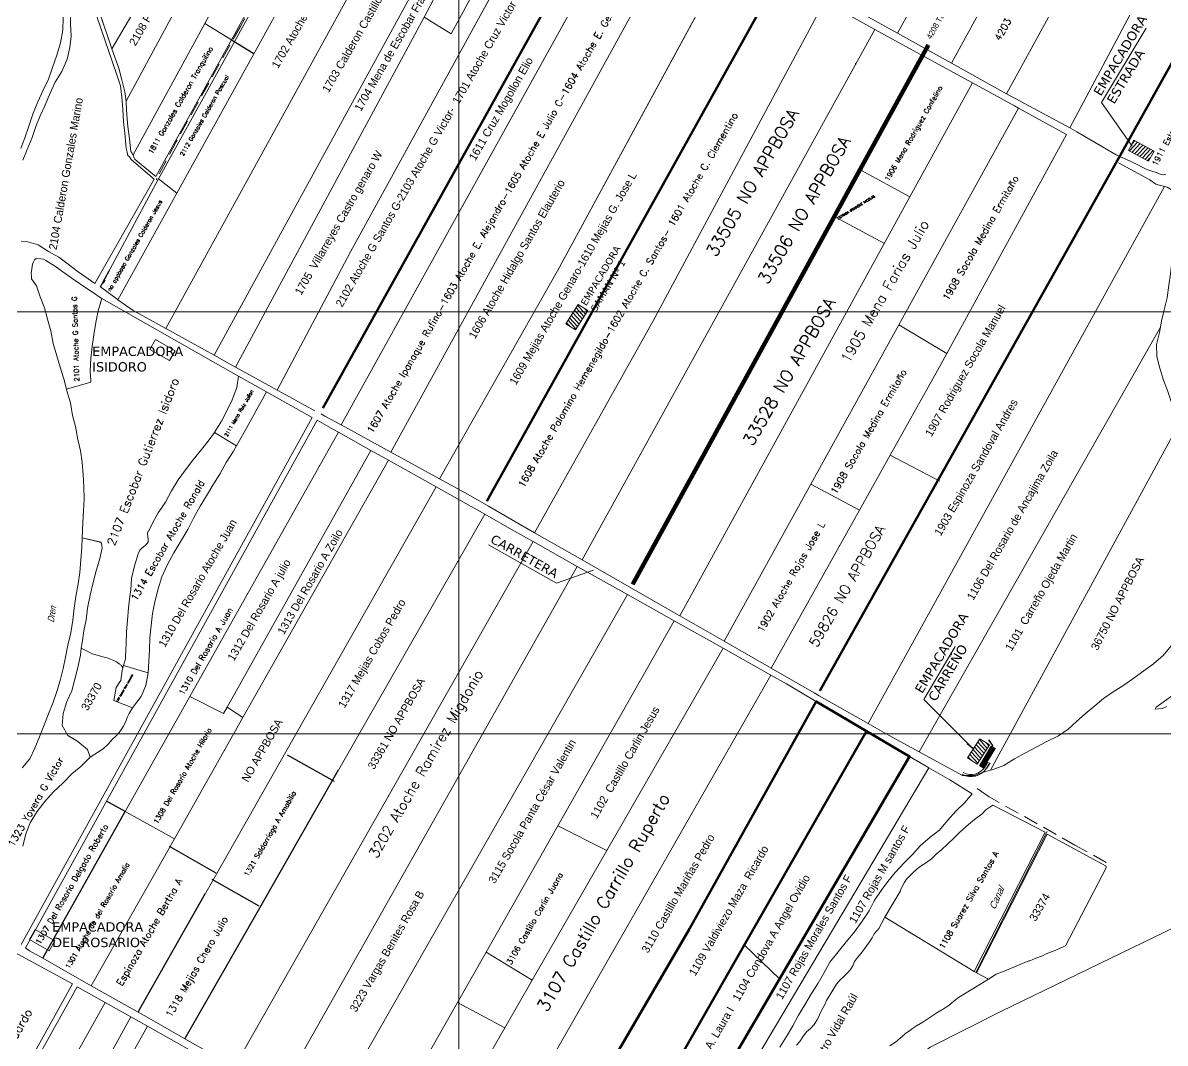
# Model space of a CAD drawing. Header units: metres. Extents: x 278 to 15006, y -2322 to 4522.
# Drawn here: x 1679 to 2681, y 1151 to 2046 of the extents above; entities that cross this region are included whole.
import ezdxf

# ---------------------------------------------------------------- set-up
doc = ezdxf.new("R2010")
doc.units = ezdxf.units.M
doc.header["$LTSCALE"] = 25.4
doc.header["$MEASUREMENT"] = 0
doc.linetypes.add('DASHED', pattern=[0.75, 0.5, -0.25])
for name, color, linetype in [('05', 7, 'Continuous'), ('17', 7, 'Continuous'), ('24', 7, 'Continuous'), ('52', 7, 'Continuous'), ('PARCELAS', 3, 'Continuous'), ('TXTPARCEL', 7, 'Continuous')]:
    doc.layers.add(name, color=color, linetype=linetype)
for name, color, linetype, lineweight in [('cable via', 32, 'Continuous', 30), ('MANZANAS', 6, 'Continuous', 18), ('MARGEN', 224, 'Continuous', 60)]:
    doc.layers.add(name, color=color, linetype=linetype, lineweight=lineweight)
doc.styles.add('Estilo1', font='simplex.shx', dxfattribs={"height": 5.1})
doc.styles.add('L120', font='simplex', dxfattribs={"height": 3})
doc.styles.add('L140', font='simplex', dxfattribs={"height": 3.6})
doc.styles.add('L175', font='simplex', dxfattribs={"height": 4.4})
doc.styles.add('L200', font='simplex', dxfattribs={"height": 5.1})
doc.styles.add('L240', font='simplex', dxfattribs={"height": 6.1})
doc.styles.add('L290', font='simplex', dxfattribs={"height": 7.4})
doc.styles.add('L350', font='simplex', dxfattribs={"height": 8.9})
doc.styles.add('L425', font='simplex', dxfattribs={"height": 10.8})
doc.styles.add('L50', font='simplex', dxfattribs={"height": 1.3})

msp = doc.modelspace()

# ---------------------------------------------------------------- hatches: boundary and pattern name
at = {"layer": 'cable via', "lineweight": 20}
h = msp.add_hatch(dxfattribs=at)
h.set_pattern_fill('ANSI31', color=256, scale=20, angle=181.7279, style=0)
h.set_pattern_definition([(226.72795, (4283.239, 2629.0834), (1.820268, -1.7136583), [])])
h.paths.add_polyline_path([(2666.7, 1924.5), (2671.4, 1933.4), (2653.8, 1942.8), (2649.1, 1933.9)])
h = msp.add_hatch(dxfattribs=at)
h.set_pattern_fill('ANSI31', color=256, scale=20, angle=87.1718, style=0)
h.set_pattern_definition([(132.1718, (2729.155, 114.5232), (-1.8528376, -1.67839), [])])
h.paths.add_polyline_path([(2155.2, 1781.9), (2163.7, 1776.5), (2174.4, 1793.4), (2166, 1798.8)])
at = {"layer": 'cable via'}
for points in [[(2508.4, 1414), (2507.5, 1413.4), (2512.4, 1409.2)], [(2527.3, 1416.9), (2526.3, 1416.6), (2530.1, 1411.4)]]:
    msp.add_hatch(color=256, dxfattribs=at).paths.add_polyline_path(points)
at = {"layer": 'cable via', "lineweight": 20}
h = msp.add_hatch(dxfattribs=at)
h.set_pattern_fill('ANSI31', color=256, scale=20, angle=87.1718, style=0)
h.set_pattern_definition([(132.1718, (3081.757, -266.514), (-1.8528376, -1.67839), [])])
h.paths.add_polyline_path([(2507.8, 1400.9), (2516.3, 1395.5), (2527, 1412.3), (2518.6, 1417.7)])

# ---------------------------------------------------------------- linework, layer by layer
at = {"layer": '05', "color": 5, "linetype": 'Continuous', "lineweight": 13}
msp.add_line((2514.9, 1212.8), (2577.5, 1336.5), dxfattribs=at)
msp.add_lwpolyline([(2348.9, 1049.5), (2474.9, 1147.2), (2537.6, 1178.6), (2766.4, 1289.5), (2933.9, 1372), (2943.9, 1372), (3046.4, 1422), (3133.9, 1467)], dxfattribs=at)
at = {"layer": '17', "color": 131, "linetype": 'DASHED', "lineweight": 13}
msp.add_lwpolyline([(1901.4, 2099.4), (1869.5, 2042.8), (1813.2, 1941.6), (1796.2, 1909.5), (1796, 1908.1)], dxfattribs=at)
at = {"layer": '17', "color": 1, "linetype": 'DASHED', "lineweight": 13}
msp.add_lwpolyline([(2629.4, 1309.3), (2602, 1324.5), (2526.6, 1366.9), (2513.5, 1375.9)], dxfattribs=at)
at = {"layer": '24', "color": 7, "linetype": 'Continuous', "lineweight": 13}
msp.add_line((1767, 1481.9), (1766.4, 1479.9), dxfattribs=at)
at = {"layer": 'cable via', "lineweight": 13}
for p, q in [((2061.4, 4422), (2061.4, -678)), ((4077.6, 1792.3), (277.6, 1792.3)), ((4161.4, 1422), (361.4, 1422))]:
    msp.add_line(p, q, dxfattribs=at)
at = {"layer": 'cable via', "color": 131, "lineweight": 100}
msp.add_line((2643.3, 1932), (2897.3, 2390), dxfattribs=at)
at = {"layer": 'cable via', "color": 131, "linetype": 'ByBlock', "lineweight": 60}
for p, q in [((1942, 1707.9), (2203.1, 2177)), ((2085.7, 1626.1), (2347.5, 2096.6))]:
    msp.add_line(p, q, dxfattribs=at)
at = {"layer": 'cable via', "lineweight": 20}
for p, q in [((2625.3, 1975.9), (2664.6, 2041.1)), ((2625.3, 1975.9), (2652.2, 1937.8)), ((2087.3, 1587.9), (2147, 1554.2)), ((2147, 1554.2), (2179.5, 1565.7)), ((2496.8, 1498.7), (2469.5, 1452.3)), ((2469.5, 1452.3), (2512.4, 1409.2)), ((2507.8, 1400.9), (2518.6, 1417.7)), ((2518.6, 1417.7), (2527, 1412.3)), ((2527, 1412.3), (2516.3, 1395.5)), ((2516.3, 1395.5), (2507.8, 1400.9))]:
    msp.add_line(p, q, dxfattribs=at)
at = {"layer": 'cable via', "color": 3, "linetype": 'ByBlock', "lineweight": 60}
for p, q in [((2472.6, 2026.9), (2213, 1553.7)), ((2474.2, 2026.1), (2214.5, 1552.8)), ((2378, 1459.8), (2643.3, 1932))]:
    msp.add_line(p, q, dxfattribs=at)
at = {"layer": 'cable via'}
for p, q in [((2409.8, 2009.4), (2409.7, 2010.5)), ((1746.7, 1814.4), (1754.5, 1828.2)), ((1749.3, 1817.6), (1750.8, 1820.3)), ((2507.5, 1413.4), (2508.4, 1414)), ((2526.3, 1416.6), (2527.3, 1416.9)), ((2530.1, 1411.4), (2526.3, 1416.6)), ((2512.4, 1409.2), (2507.5, 1413.4)), ((2518.4, 1394.1), (2528.7, 1411.3)), ((2529.3, 1410.9), (2519, 1393.8)), ((2530.4, 1410.2), (2520.1, 1393.1)), ((2531.6, 1409.6), (2521.3, 1392.4)), ((2521.8, 1392.1), (2532.1, 1409.2)), ((2528.7, 1411.3), (2532.1, 1409.2)), ((2518.4, 1394.1), (2521.8, 1392.1)), ((2522.8, 1392.9), (2525.8, 1397.5)), ((2527.3, 1396.5), (2524.3, 1391.9)), ((2524.5, 1392.2), (2524.5, 1392.2))]:
    msp.add_line(p, q, dxfattribs=at)
at = {"layer": 'cable via', "lineweight": 20}
for points in [[(2671.4, 1933.4), (2666.7, 1924.5), (2649.1, 1933.9), (2653.8, 1942.8)], [(2163.7, 1776.5), (2155.2, 1781.9), (2166, 1798.8), (2174.4, 1793.4)], [(1790, 1759.4), (1795, 1768.1), (1812.4, 1758.1), (1807.4, 1749.5)], [(1684.4, 1241.6), (1689.4, 1250.3), (1706.7, 1240.4), (1701.7, 1231.7)]]:
    msp.add_lwpolyline(points, close=True, dxfattribs=at)
for radius in [16, 14.2]:
    msp.add_arc((2510.9, 1400.5), radius, 240.3558, 327.3827, dxfattribs=at)
at = {"layer": 'cable via'}
for points in [[(1754.6, 1828), (1754.6, 1827.9), (1754.5, 1828)], [(1750.9, 1820.1), (1750.9, 1820), (1750.7, 1820.1)]]:
    msp.add_solid(points, dxfattribs=at)
at = {"layer": 'MANZANAS', "linetype": 'Continuous', "lineweight": 13}
msp.add_line((1767, 1481.9), (1766.4, 1479.9), dxfattribs=at)
at = {"layer": 'MARGEN', "color": 3, "linetype": 'Continuous', "lineweight": 13}
msp.add_lwpolyline([(1864.3, 1129.8), (2126.5, 1590.8), (2109.4, 1600.3), (2084, 1614.8), (1820.8, 1154.6), (1864.3, 1129.8)], close=True, dxfattribs=at)
at = {"layer": 'PARCELAS', "color": 3, "linetype": 'Continuous', "lineweight": 13}
for p, q in [((1966.1, 1845), (2155.8, 2190.5)), ((1958, 1693.1), (2216.7, 2159.6)), ((2691.4, 2130.3), (2597.5, 1953.7)), ((2148, 1828.3), (2300.6, 2109.6)), ((2382.3, 2064.5), (2231.5, 1783.8)), ((2169.5, 1574.6), (2426.5, 2039.9)), ((2426.5, 2039.9), (2432.1, 2036.8)), ((2432.1, 2036.8), (2469.1, 2016.7)), ((2469.1, 2016.7), (2512, 1993.2)), ((2512, 1993.2), (2457.1, 1893.3)), ((2597.5, 1953.7), (2603.8, 1950.3)), ((2603.8, 1950.3), (2638.1, 1930)), ((2638.1, 1930), (2642.8, 1927.9)), ((2642.8, 1927.9), (2655.9, 1921.9)), ((2642.8, 1927.9), (2642.8, 1927.9)), ((2414.1, 1916.6), (2414.1, 1916.6)), ((2457.1, 1893.3), (2414.1, 1916.6)), ((2414.1, 1916.6), (2414.1, 1916.6)), ((2640.3, 1923), (2667.7, 1908)), ((2655.9, 1921.9), (2662.3, 1918.8)), ((2662.3, 1918.8), (2665, 1917.1)), ((2665, 1917.1), (2668.6, 1916)), ((2668.6, 1916), (2673.4, 1914.6)), ((2667.7, 1908), (2672.9, 1904.4)), ((2673.4, 1914.6), (2677.1, 1913)), ((2677.1, 1913), (2679.5, 1912.6)), ((2679.5, 1912.6), (2681.8, 1912.7)), ((2680.6, 1902.3), (2420.6, 1431.1)), ((2672.9, 1904.4), (2680.6, 1902.3)), ((2457.1, 1893.3), (2255.2, 1525.5)), ((1901.8, 1723.6), (1966.1, 1845)), ((2044.4, 1645.7), (2148, 1828.3)), ((2231.5, 1783.8), (2127.8, 1598.4)), ((1909.3, 1719.4), (1901.8, 1723.6)), ((1901.8, 1723.6), (1901.8, 1723.6)), ((1935, 1705.6), (1909.3, 1719.4)), ((1940.5, 1702.7), (1943.8, 1700.9)), ((1943.8, 1700.9), (1958, 1693.1)), ((1958, 1693.1), (1958, 1693.1)), ((2439.8, 1666.5), (2412.9, 1618.4)), ((2483.4, 1643.8), (2439.8, 1666.5)), ((2067.3, 1633.1), (2044.4, 1645.7)), ((2044.4, 1645.7), (2044.4, 1645.7)), ((2483.4, 1643.8), (2483.4, 1643.8)), ((2483.4, 1643.8), (2483.4, 1643.8)), ((2087.2, 1621.7), (2067.3, 1633.1)), ((2127.8, 1598.4), (2087.2, 1621.7)), ((2087.2, 1621.7), (2087.2, 1621.7)), ((2412.9, 1618.4), (2335.3, 1479.6)), ((2212.9, 1549.8), (2169.5, 1574.6)), ((2169.5, 1574.6), (2169.5, 1574.6)), ((2246.5, 1530.5), (2212.9, 1549.8)), ((2255.2, 1525.5), (2246.5, 1530.5)), ((2335.3, 1479.6), (2373.2, 1457.9)), ((2373.2, 1457.9), (2377.6, 1455.4)), ((2420.6, 1431.1), (2377.6, 1455.4))]:
    msp.add_line(p, q, dxfattribs=at)
at = {"layer": 'PARCELAS', "color": 216}
msp.add_line((1861.6, 2031.1), (1881.4, 2019), dxfattribs=at)
at = {"layer": 'PARCELAS', "color": 2}
for p, q in [((2474.2, 2026.1), (2474.2, 2026.1)), ((2474.2, 2026.1), (2474.2, 2026.1)), ((2474.2, 2026.1), (2474.2, 2026.1)), ((2644.8, 1931.1), (2644.8, 1931.1)), ((2644.8, 1931.1), (2644.8, 1931.1)), ((2644.8, 1931.1), (2644.8, 1931.1)), ((2644.8, 1931.1), (2644.8, 1931.1)), ((2644.8, 1931.1), (2644.8, 1931.1)), ((2644.8, 1931.1), (2644.8, 1931.1))]:
    msp.add_line(p, q, dxfattribs=at)
at = {"layer": 'PARCELAS', "color": 131, "linetype": 'Continuous', "lineweight": 13}
for p, q in [((2414.1, 1916.6), (2457.1, 1893.3)), ((2391.9, 1875.5), (2434.8, 1852.2))]:
    msp.add_line(p, q, dxfattribs=at)
at = {"layer": 'PARCELAS'}
for p, q in [((1918.3, 1422), (1918.3, 1422)), ((1885.3, 1267.4), (1955.7, 1390.5)), ((1955.7, 1390.5), (1955.7, 1390.5)), ((1696.1, 1225.1), (1768.5, 1353.9)), ((1811.6, 1330), (1811.6, 1330)), ((1811.6, 1330), (1811.6, 1330)), ((1811.6, 1330), (1811.6, 1330)), ((1811.6, 1330), (1811.6, 1330)), ((1782.1, 1182.1), (1838.9, 1282.2)), ((1820.8, 1154.6), (1885.3, 1267.4)), ((1885.3, 1267.4), (1885.3, 1267.4)), ((1696.1, 1225.1), (1696.1, 1225.1)), ((1696.1, 1225.1), (1696.1, 1225.1)), ((1779.8, 1178), (1782.1, 1182.1)), ((1779.8, 1178), (1779.8, 1178)), ((1779.8, 1178), (1779.8, 1178)), ((1779.8, 1178), (1779.8, 1178)), ((1779.8, 1178), (1779.8, 1178)), ((1779.8, 1178), (1779.8, 1178)), ((1779.8, 1178), (1779.8, 1178)), ((1779.8, 1178), (1779.8, 1178)), ((1779.8, 1178), (1779.8, 1178)), ((1779.8, 1178), (1779.8, 1178)), ((1779.8, 1178), (1779.8, 1178)), ((1779.8, 1178), (1779.8, 1178)), ((1779.8, 1178), (1779.8, 1178)), ((1779.8, 1178), (1779.8, 1178)), ((1779.8, 1178), (1779.8, 1178)), ((1779.8, 1178), (1779.8, 1178)), ((1779.8, 1178), (1779.8, 1178)), ((1779.8, 1178), (1779.8, 1178)), ((1779.8, 1178), (1779.8, 1178)), ((1779.8, 1178), (1779.8, 1178)), ((1779.8, 1178), (1779.8, 1178)), ((1779.8, 1178), (1779.8, 1178)), ((1779.8, 1178), (1779.8, 1178)), ((1779.8, 1178), (1779.8, 1178)), ((1779.8, 1178), (1779.8, 1178)), ((1779.8, 1178), (1779.8, 1178)), ((1779.8, 1178), (1779.8, 1178)), ((1779.8, 1178), (1779.8, 1178)), ((1779.8, 1178), (1779.8, 1178)), ((1779.8, 1178), (1779.8, 1178)), ((1779.8, 1178), (1779.8, 1178)), ((1779.8, 1178), (1779.8, 1178)), ((1779.8, 1178), (1779.8, 1178)), ((1779.8, 1178), (1779.8, 1178)), ((1779.8, 1178), (1779.8, 1178)), ((1779.8, 1178), (1779.8, 1178)), ((1779.8, 1178), (1779.8, 1178)), ((1779.8, 1178), (1779.8, 1178)), ((1779.8, 1178), (1779.8, 1178)), ((1779.8, 1178), (1779.8, 1178)), ((1779.8, 1178), (1779.8, 1178)), ((1779.8, 1178), (1779.8, 1178)), ((1779.8, 1178), (1779.8, 1178)), ((1779.8, 1178), (1779.8, 1178)), ((2253.7, 1054.7), (2322, 1171.6))]:
    msp.add_line(p, q, dxfattribs=at)
at = {"layer": 'PARCELAS', "color": 49}
for p, q in [((1952, 1380.1), (1910.8, 1403.4)), ((1768.5, 1353.9), (1752.1, 1363))]:
    msp.add_line(p, q, dxfattribs=at)
at = {"layer": 'PARCELAS', "color": 3}
for p, q in [((1848.4, 1299.8), (1807.2, 1323.2)), ((1886, 1270.8), (1844.8, 1294.2))]:
    msp.add_line(p, q, dxfattribs=at)
at = {"layer": 'PARCELAS', "color": 6}
msp.add_line((2342.7, 1207), (2312, 1236.5), dxfattribs=at)
at = {"layer": 'PARCELAS', "color": 3, "linetype": 'Continuous', "lineweight": 13}
for points in [[(2598, 2431.1), (2652.5, 2529.7), (2702.2, 2501.3), (2446.2, 2036.8), (2418.2, 2052.3), (2395.5, 2064.9), (2446.2, 2156.6), (2598, 2431.1)], [(1763.9, 2136.8), (1818.5, 2229.5), (1888.6, 2341.9), (1888.9, 2342.4), (1930.2, 2318.4), (1869.8, 2215.8), (1756.8, 2023.1), (1735.1, 2087.8), (1763.9, 2136.8)], [(1838.4, 2045.4), (1974.1, 2293.5), (1948, 2308.3), (1891.9, 2204.3), (1769.2, 1977.1), (1769.4, 1975.4), (1770, 1965.2), (1770.9, 1954.9), (1772.3, 1944.1), (1773.5, 1933), (1774.2, 1931.8), (1774.8, 1930.7), (1775.3, 1930), (1838.4, 2045.4)], [(2127.8, 1598.4), (2231.5, 1783.8), (2382.3, 2064.5), (2426.5, 2039.9), (2169.5, 1574.6), (2127.8, 1598.4)], [(1955.7, 1686.7), (1825.3, 1454.9), (1768.5, 1353.9), (1696.1, 1225.1), (1684.4, 1231.7), (1681, 1234.4), (1937, 1697.2), (1951.2, 1689.2), (1955.7, 1686.7)], [(1767, 1481.9), (1768.6, 1487.9), (1768.8, 1490.6), (1769.3, 1501), (1769.7, 1511.5), (1770.4, 1521.6), (1771.3, 1532.6), (1772.6, 1542.7), (1773.3, 1548.4), (1773.9, 1558.4), (1776.7, 1569.6), (1779.7, 1579.9), (1781.2, 1583.2), (1782.8, 1584.7), (1784.6, 1586.1), (1786, 1587.4), (1787.7, 1589.2), (1788.6, 1590.6), (1788.5, 1592.5), (1788.2, 1595.2), (1788.1, 1598.2), (1788.5, 1599.8), (1789.1, 1600.2), (1792.4, 1606.9), (1797.5, 1616.1), (1803.9, 1625.4), (1809.2, 1635.2), (1814.8, 1644.8), (1821.5, 1653.6), (1827.7, 1662.3), (1834.2, 1670.1), (1841.2, 1678.8), (1846.8, 1686.4), (1866.1, 1674.8), (1863.5, 1670.2), (1857.2, 1660.2), (1851.6, 1650), (1845.3, 1640.2), (1839.9, 1631), (1834.1, 1621.9), (1828.7, 1611.9), (1823.3, 1601.3), (1817.4, 1591.2), (1811, 1580.9), (1805.6, 1570.6), (1800.7, 1559.9), (1797.5, 1549.3), (1794.6, 1537.8), (1792.3, 1527.5), (1791.1, 1517.1), (1790.2, 1506.4), (1789.8, 1495.9), (1789.1, 1485.7), (1788.5, 1475.5), (1781.6, 1477.6), (1767, 1481.9)], [(1857.9, 1445.6), (1983.9, 1670.8), (1999.4, 1662.1), (1871.7, 1436.4), (1857.9, 1445.6)], [(1871.7, 1436.4), (1999.4, 1662.1), (2041.3, 1638.8), (1779.8, 1178), (1738.7, 1201.1), (1811.6, 1330), (1871.7, 1436.4)], [(1820.8, 1154.6), (2084, 1614.8), (2041.3, 1638.8), (1779.8, 1178), (1787.6, 1173.6), (1820.8, 1154.6)], [(1945.9, 1083.1), (2209.2, 1544.3), (2165.2, 1569), (1904.1, 1107), (1945.9, 1083.1)], [(2250.4, 1521.2), (2148.2, 1341.2), (2085.3, 1230.5), (2060.2, 1186.2), (2060.1, 1186.2), (2009.6, 1097.2), (1988, 1059), (1965.5, 1071.9), (1945.9, 1083.1), (2209.2, 1544.3), (2250.4, 1521.2)], [(1766.4, 1479.9), (1765.8, 1477.6), (1764.7, 1468.8), (1763.8, 1467.8), (1760.5, 1462.6), (1758.6, 1451.2), (1774.9, 1444.9), (1772, 1439.8), (1770.2, 1436.5), (1768.9, 1432.9), (1766.6, 1428.4), (1764.3, 1424.8), (1760.5, 1420.4), (1757, 1417), (1753.9, 1413.2), (1749.1, 1409), (1744.9, 1406.2), (1737.7, 1401.5), (1735.3, 1408.2), (1727, 1415.2), (1718.2, 1420.6), (1713.1, 1429.4), (1714.1, 1439.8), (1717.3, 1450.4), (1721.7, 1459.8), (1724.2, 1469.9), (1726.8, 1480.3), (1729.1, 1491.1), (1729.7, 1497.3), (1739.8, 1492.3), (1748.9, 1489.5), (1752.7, 1488.6), (1758.6, 1486.4), (1760.8, 1485.1), (1763.1, 1483.6), (1763.6, 1483.1), (1764.1, 1482.7), (1764.6, 1482.4), (1765.2, 1481.9), (1765.5, 1481.3), (1766.4, 1479.9)], [(1774.9, 1444.9), (1758.6, 1451.2), (1760.5, 1462.6), (1763.8, 1467.8), (1764.7, 1468.8), (1765.8, 1477.6), (1766.4, 1479.9), (1767, 1481.9), (1781.6, 1477.6), (1788.5, 1475.5), (1786.5, 1464.5), (1782.5, 1454.7), (1774.9, 1444.9)], [(2132.2, 1025.3), (2263.8, 1251.1), (2374.9, 1450.5), (2348.9, 1465.8), (2335, 1473.6), (2071, 1011.5), (2089.1, 1001.1), (2132.2, 1025.3)], [(1825.3, 1454.9), (1854.7, 1439.8), (1857.9, 1445.6), (1871.7, 1436.4), (1811.6, 1330), (1768.5, 1353.9), (1825.3, 1454.9)], [(1811.6, 1330), (1768.5, 1353.9), (1696.1, 1225.1), (1738.7, 1201.1), (1811.6, 1330)], [(2125.7, 1206), (2085.3, 1230.5), (2148.2, 1341.2), (2191.2, 1319.7), (2125.7, 1206)], [(2526.2, 1206.8), (2532.8, 1211.1), (2538.3, 1213.3), (2561.5, 1222.8), (2562.3, 1222.9), (2567.8, 1225.1), (2573.4, 1227.4), (2576.8, 1229), (2583.9, 1231.7), (2593.8, 1236.2), (2629.4, 1304.4), (2629.3, 1305.9), (2577.5, 1334.1), (2515.7, 1212.4), (2526.2, 1206.8)], [(2125.7, 1206), (2085.3, 1230.5), (2060.2, 1186.2), (2101.5, 1164), (2125.7, 1206)], [(1750.9, 1186.4), (1673.7, 1048.3), (1619.4, 951.3), (1594.3, 964), (1641.8, 1048.9), (1726.4, 1200.2), (1750.9, 1186.4)], [(1750.9, 1186.4), (1673.7, 1048.3), (1619.4, 951.3), (1657.5, 932.1), (1710.9, 1027.8), (1724.7, 1052.5), (1711.1, 1060.2), (1773.3, 1173.8), (1750.9, 1186.4)], [(1572.2, 680), (1829.7, 1142.3), (1787.9, 1165.6), (1724.7, 1052.5), (1710.9, 1027.8), (1657.5, 932.1), (1530, 704.1), (1572.2, 680)]]:
    msp.add_lwpolyline(points, close=True, dxfattribs=at)
at = {"layer": 'PARCELAS', "color": 131, "linetype": 'Continuous', "lineweight": 13}
for points in [[(2493.7, 2010.4), (2747.9, 2475.3), (2702.2, 2501.3), (2446.2, 2036.8), (2493.7, 2010.4)], [(2597.5, 1953.7), (2691.4, 2130.3), (2846.1, 2419.8), (2821.5, 2433.3), (2796.1, 2447.8), (2541.8, 1983.7), (2597.5, 1953.7)], [(1838.4, 2045.4), (1974.1, 2293.5), (2017, 2269.1), (2017.5, 2268.8), (1914.7, 2079.3), (1813.7, 1896.5), (1797.8, 1909), (1901, 2095.5), (1903.6, 2100.2), (1900.7, 2101.9), (1898.3, 2097.3), (1861.6, 2031.1), (1838.4, 2045.4)], [(1762, 1802.9), (1813.7, 1896.5), (1914.7, 2079.3), (2017.5, 2268.8), (2059, 2244.6), (2060.3, 2244.1), (1804, 1777.8), (1775.4, 1793.6), (1762, 1802.9)], [(2060.3, 2244.1), (1804, 1777.8), (1846.5, 1754.3), (1996.6, 2028.7), (2101.8, 2220.8), (2060.3, 2244.1)], [(2101.8, 2220.8), (1996.6, 2028.7), (1846.5, 1754.3), (1857.3, 1748.3), (1865.3, 1743.9), (2030.8, 2051), (2116.4, 2212.6), (2101.8, 2220.8)], [(2116.4, 2212.6), (2030.8, 2051), (2054.4, 2036.3), (2142.4, 2198), (2116.4, 2212.6)], [(2142.4, 2198), (2054.4, 2036.3), (2030.8, 2051), (1865.3, 1743.9), (1894.6, 1727.6), (1901.8, 1723.6), (1966.1, 1845), (2155.8, 2190.5), (2142.4, 2198)], [(1958, 1693.1), (2216.7, 2159.6), (2220.3, 2157.9), (2230.6, 2151.6), (2257.8, 2135.3), (2001.6, 1669.2), (1958, 1693.1)], [(2001.6, 1669.2), (2257.8, 2135.3), (2300.6, 2109.6), (2148, 1828.3), (2044.4, 1645.7), (2001.6, 1669.2)], [(1795.2, 1911.1), (1861.6, 2031.1), (1838.4, 2045.4), (1775.3, 1930), (1776, 1928.1), (1776.4, 1927.3), (1777, 1926.4), (1779.3, 1924.1), (1795.2, 1911.1)], [(2457.1, 1893.3), (2512, 1993.2), (2549, 1973), (2552.5, 1971.1), (2447.4, 1780.8), (2370.2, 1641.1), (2294, 1503.3), (2255.2, 1525.5), (2457.1, 1893.3)], [(2447.4, 1780.8), (2552.5, 1971.1), (2594.6, 1948), (2489.7, 1755.8), (2447.4, 1780.8)], [(2447.4, 1780.8), (2489.7, 1755.8), (2484.3, 1746), (2439.8, 1666.5), (2412.9, 1618.4), (2370.2, 1641.1), (2447.4, 1780.8)], [(2370.2, 1641.1), (2412.9, 1618.4), (2335.3, 1479.6), (2294, 1503.3), (2370.2, 1641.1)]]:
    msp.add_lwpolyline(points, close=True, dxfattribs=at)
at = {"layer": 'PARCELAS', "color": 130, "linetype": 'Continuous', "lineweight": 13}
msp.add_lwpolyline([(2541.8, 1983.7), (2796.1, 2447.8), (2747.9, 2475.3), (2493.7, 2010.4), (2541.8, 1983.7)], close=True, dxfattribs=at)
at = {"layer": 'PARCELAS', "color": 207, "linetype": 'Continuous', "lineweight": 13}
for points in [[(1869.8, 2215.8), (1891.9, 2204.3), (1769.2, 1977.1), (1768.2, 1985.4), (1765.6, 1995.8), (1762.8, 2006), (1759.3, 2015.8), (1756.8, 2023.1), (1869.8, 2215.8)], [(1813.7, 1896.5), (1762, 1802.9), (1761.3, 1803.4), (1746.7, 1814.3), (1797.8, 1909), (1813.7, 1896.5)], [(1716.8, 1724.4), (1714.6, 1733.4), (1711.3, 1743.7), (1708.3, 1753.6), (1705.3, 1764.6), (1703.1, 1775.6), (1700.2, 1785.9), (1697.6, 1795.9), (1693.8, 1805.5), (1690.7, 1815.2), (1686.3, 1821.3), (1686.2, 1823.5), (1686, 1826.1), (1687.1, 1834), (1687.9, 1836.3), (1688.7, 1838), (1689.6, 1838.7), (1690.7, 1838.9), (1691.7, 1839), (1694.3, 1838.9), (1696.6, 1838.4), (1698.8, 1837.5), (1707.4, 1832.2), (1715.8, 1826.1), (1724.5, 1819.9), (1733.1, 1814), (1741.6, 1808.3), (1746.5, 1804.8), (1747.8, 1804.1), (1744.6, 1793.2), (1742.7, 1783), (1741, 1772.1), (1739.5, 1761.8), (1738.3, 1751.7), (1737.8, 1740.6), (1738.3, 1732.2), (1738.3, 1731.6), (1738.3, 1730.5), (1716.8, 1724.4)], [(1716.8, 1724.4), (1717.2, 1723), (1720.3, 1712.4), (1722.2, 1701.5), (1724.7, 1691.7), (1727, 1680.3), (1729.3, 1670.4), (1730.7, 1660.3), (1731.6, 1649.4), (1732.2, 1638.7), (1732.4, 1628.2), (1731.9, 1617.7), (1731.2, 1607.4), (1730.6, 1594), (1747.3, 1590.3), (1748, 1587.2), (1748.1, 1584.9), (1746, 1574.8), (1742.9, 1565.1), (1740.4, 1554.7), (1737.6, 1543.6), (1735.5, 1532.2), (1734.3, 1522.1), (1732.2, 1512.4), (1730.7, 1501.8), (1729.7, 1497.3), (1739.8, 1492.3), (1748.9, 1489.5), (1752.7, 1488.6), (1758.6, 1486.4), (1760.8, 1485.1), (1763.1, 1483.6), (1763.6, 1483.1), (1764.1, 1482.7), (1764.6, 1482.4), (1765.2, 1481.9), (1765.5, 1481.3), (1766.4, 1479.9), (1767, 1481.9), (1768.6, 1487.9), (1768.8, 1490.6), (1769.3, 1501), (1769.7, 1511.5), (1770.4, 1521.6), (1771.3, 1532.6), (1772.6, 1542.7), (1773.3, 1548.4), (1773.9, 1558.4), (1776.7, 1569.6), (1779.7, 1579.9), (1781.2, 1583.2), (1782.8, 1584.7), (1784.6, 1586.1), (1786, 1587.4), (1787.7, 1589.2), (1788.6, 1590.6), (1788.5, 1592.5), (1788.2, 1595.2), (1788.1, 1598.2), (1788.5, 1599.8), (1789.1, 1600.2), (1792.4, 1606.9), (1797.5, 1616.1), (1803.9, 1625.4), (1809.2, 1635.2), (1814.8, 1644.8), (1821.5, 1653.6), (1827.7, 1662.3), (1834.2, 1670.1), (1841.2, 1678.8), (1846.8, 1686.4), (1847.2, 1686.9), (1853, 1696.5), (1857.9, 1706.1), (1862.4, 1715.1), (1866.3, 1725.8), (1867.8, 1736), (1847.7, 1747.3), (1747.8, 1804.1), (1744.6, 1793.2), (1742.7, 1783), (1741, 1772.1), (1739.5, 1761.8), (1738.3, 1751.7), (1737.8, 1740.6), (1738.3, 1732.2), (1738.3, 1731.6), (1738.3, 1730.5), (1716.8, 1724.4)], [(1846.8, 1686.4), (1866.1, 1674.8), (1868.7, 1679.4), (1873.8, 1688.2), (1879.5, 1698.6), (1885, 1708.3), (1890.5, 1718.4), (1892.4, 1722.2), (1867.8, 1736), (1866.3, 1725.8), (1862.4, 1715.1), (1857.9, 1706.1), (1853, 1696.5), (1847.2, 1686.9), (1846.8, 1686.4)]]:
    msp.add_lwpolyline(points, close=True, dxfattribs=at)
for points in [[(1677.9, 2135.9), (1683, 2127.2), (1689.2, 2118.7), (1694.7, 2109.9), (1699, 2100.8), (1704.2, 2091.6), (1708.9, 2081.5), (1711.7, 2071.2), (1713.3, 2061.2), (1714, 2050.5), (1713.8, 2039.4), (1711.7, 2028.4), (1708.4, 2017.4), (1704.5, 2006.8), (1701, 1996.4), (1696.2, 1986.1), (1691.9, 1976.6), (1687.6, 1966.6), (1684.2, 1956.1), (1680.3, 1945.1), (1676.8, 1935.7)], [(1677.2, 1854.3), (1681.7, 1853.9), (1692, 1851.1), (1701, 1845.4), (1710.1, 1840.4), (1718.4, 1834), (1727.3, 1827.3), (1741.7, 1817.2), (1794, 1908.8), (1776, 1924), (1773.7, 1926.1), (1772.1, 1928.2), (1770.8, 1929.6), (1770.2, 1932.3), (1769.2, 1935.8), (1768, 1949), (1767, 1959.1), (1766.3, 1970), (1765.6, 1980.7), (1764.3, 1990.6), (1761.1, 2000.4), (1722.1, 2114.1)], [(1720.7, 2056.1), (1720.5, 2045), (1720.9, 2034.2), (1719.8, 2024.1), (1717.4, 2014), (1712.8, 2003.3), (1707.1, 1993.8), (1702.3, 1983.5), (1698.2, 1973.7), (1693.8, 1964.2), (1690, 1954.9), (1686.8, 1945.2), (1682.4, 1934.7), (1678.5, 1925.4)]]:
    msp.add_lwpolyline(points, dxfattribs=at)
at = {"layer": 'PARCELAS', "color": 6, "linetype": 'Continuous', "lineweight": 13}
for points in [[(2677, 1778.8), (2465.2, 1406.2), (2439.1, 1420.6), (2420.6, 1431.1), (2680.6, 1902.3), (2683, 1901.7), (2692.1, 1896.2), (2698.6, 1887), (2697.4, 1877.1), (2693.6, 1867), (2691.1, 1856.9), (2688, 1846.8), (2686.9, 1836.2), (2685.9, 1825.6), (2684.4, 1815.6), (2682.8, 1804.7), (2680.3, 1794.1), (2677.9, 1784.4), (2677, 1778.8)], [(2692.9, 1693.3), (2528, 1390.1), (2519.6, 1387.7), (2514.2, 1385.5), (2503.2, 1385.4), (2465.2, 1406.2), (2677, 1778.8), (2676.3, 1774.1), (2673.7, 1763.7), (2673.9, 1753.2), (2676.6, 1743), (2679.8, 1732.5), (2683.5, 1722.5), (2686.7, 1712.7), (2689.7, 1702.4), (2692.9, 1693.3)], [(2148.2, 1341.2), (2191.2, 1319.7), (2293.4, 1497.2), (2250.4, 1521.2), (2148.2, 1341.2)], [(2253.7, 1054.7), (2456.9, 1402.3), (2469.3, 1395), (2473.9, 1392.3), (2290.9, 1084.2), (2280.2, 1075.6), (2271, 1068.6), (2253.7, 1054.7)], [(2435.2, 1261.2), (2513.5, 1213.6), (2575.9, 1335.7), (2529.9, 1359.5), (2523.9, 1355.3), (2520.2, 1351.7), (2515.3, 1348.1), (2510.2, 1343.9), (2504.6, 1338.9), (2500.1, 1335), (2495.8, 1330.5), (2490.2, 1325.4), (2485.1, 1320.7), (2480.1, 1316.5), (2476.2, 1312.5), (2471.8, 1309.3), (2466.9, 1306.2), (2463.6, 1303.5), (2459.5, 1299.8), (2456.9, 1297.2), (2454.3, 1294.5), (2452.2, 1291.3), (2449.3, 1285.9), (2448.8, 1284.2), (2435.2, 1261.2)]]:
    msp.add_lwpolyline(points, close=True, dxfattribs=at)
at = {"layer": 'PARCELAS', "color": 3, "linetype": 'Continuous', "lineweight": 13}
for points in [[(1678.6, 1323.5), (1681.3, 1334.4), (1685.1, 1343.9), (1690.9, 1353.5), (1697.8, 1362.8), (1705.4, 1371.1), (1713.7, 1378.9), (1721.7, 1387), (1729.4, 1393.5), (1737.7, 1401.5), (1744.9, 1406.2), (1749.1, 1409), (1753.9, 1413.2), (1757, 1417), (1760.5, 1420.4), (1764.3, 1424.8), (1766.6, 1428.4), (1768.9, 1432.9), (1770.2, 1436.5), (1772, 1439.8), (1774.9, 1444.9), (1782.5, 1454.7), (1786.5, 1464.5), (1788.5, 1475.5), (1788.5, 1475.5), (1789.1, 1485.7), (1789.8, 1495.9), (1790.2, 1506.4), (1791.1, 1517.1), (1792.3, 1527.5), (1794.6, 1537.8), (1797.5, 1549.3), (1800.7, 1559.9), (1805.6, 1570.6), (1811, 1580.9), (1817.4, 1591.2), (1823.3, 1601.3), (1828.7, 1611.9), (1834.1, 1621.9), (1839.9, 1631), (1845.3, 1640.2), (1851.6, 1650), (1857.2, 1660.2), (1863.5, 1670.2), (1866.1, 1674.8), (1868.7, 1679.4), (1873.8, 1688.2), (1879.5, 1698.6), (1885, 1708.3), (1890.5, 1718.4), (1892.4, 1722.2), (1932.4, 1699.7), (1677.2, 1237.3)], [(2692.9, 1693.3), (2528, 1390.1), (2528, 1390.1), (2529.3, 1390.4), (2539.5, 1394.4), (2549, 1400.2), (2558.5, 1405.5), (2568, 1410.3), (2577.4, 1415.4), (2587.5, 1420.3), (2596.1, 1426.1), (2603.5, 1432.8), (2611.1, 1439.5), (2619.4, 1446.6), (2627.2, 1453.1), (2635.5, 1459), (2644.8, 1464.9), (2653.9, 1471.1), (2662.6, 1477.3), (2670.9, 1483.4), (2679.3, 1490.8), (2686.5, 1499.3)], [(2686.8, 1455), (2673.3, 1445.5), (2672.4, 1443.8), (2675.3, 1443.9), (2678.8, 1444.2), (2682.6, 1445.9)], [(1620.6, 1019.8), (1722.2, 1202.7), (1671.1, 1230.4), (1666.2, 1224.1), (1660.3, 1215.6), (1655.5, 1206.1), (1652.7, 1196.1), (1648.7, 1186), (1645.5, 1175.5), (1641.1, 1165.6), (1636.4, 1156.3), (1631.6, 1146.4)]]:
    msp.add_lwpolyline(points, dxfattribs=at)
at = {"layer": 'PARCELAS', "color": 49, "linetype": 'Continuous', "lineweight": 13}
for points in [[(1857.9, 1445.6), (1983.9, 1670.8), (1955.7, 1686.7), (1825.3, 1454.9), (1854.7, 1439.8), (1857.9, 1445.6)], [(1904.1, 1107), (2165.2, 1569), (2126.5, 1590.8), (1864.3, 1129.8), (1904.1, 1107)], [(2293.4, 1497.2), (2191.2, 1319.7), (2125.7, 1206), (2101.5, 1164), (2051.2, 1076.6), (2027.9, 1036.1), (2071, 1011.5), (2335, 1473.6), (2293.4, 1497.2)], [(2060.2, 1186.2), (2101.5, 1164), (2051.2, 1076.6), (2009.6, 1097.2), (2060.1, 1186.2), (2060.2, 1186.2)], [(1724.7, 1052.5), (1711.1, 1060.2), (1773.3, 1173.8), (1787.9, 1165.6), (1724.7, 1052.5)]]:
    msp.add_lwpolyline(points, close=True, dxfattribs=at)
msp.add_lwpolyline([(1678.6, 1323.5), (1681.3, 1334.4), (1685.1, 1343.9), (1690.9, 1353.5), (1697.8, 1362.8), (1705.4, 1371.1), (1713.7, 1378.9), (1721.7, 1387), (1729.4, 1393.5), (1737.7, 1401.5), (1735.3, 1408.2), (1727, 1415.2), (1718.2, 1420.6), (1713.1, 1429.4), (1714.1, 1439.8), (1717.3, 1450.4), (1721.7, 1459.8), (1724.2, 1469.9), (1726.8, 1480.3), (1729.1, 1491.1), (1729.7, 1497.3), (1730.7, 1501.8), (1732.2, 1512.4), (1734.3, 1522.1), (1735.5, 1532.2), (1737.6, 1543.6), (1740.4, 1554.7), (1742.9, 1565.1), (1746, 1574.8), (1748.1, 1584.9), (1748, 1587.2), (1747.4, 1589.9), (1730.6, 1594), (1730.6, 1594), (1730.3, 1585.3), (1729.6, 1575.1), (1728.6, 1563.7), (1727.3, 1553.8), (1725, 1542.6), (1723.8, 1532.3), (1722.4, 1521.7), (1720.7, 1510.8), (1718, 1499.8), (1716, 1489.3), (1714.1, 1479.3), (1711.3, 1468.8), (1708.4, 1459.3), (1704.8, 1449.1), (1701.1, 1439.5), (1697, 1429.2), (1693.1, 1419.4), (1689, 1409.4), (1684.8, 1400), (1678, 1392.1)], dxfattribs=at)
at = {"layer": 'PARCELAS', "color": 6, "linetype": 'Continuous', "lineweight": 100}
for points in [[(2204.8, 1049.8), (2419, 1424.5), (2374.9, 1450.5), (2263.8, 1251.1), (2132.2, 1025.3), (2167.4, 1043.5), (2204.8, 1049.8)], [(2253.7, 1054.7), (2456.9, 1402.3), (2419, 1424.5), (2204.8, 1049.8), (2221.9, 1053.7), (2253.7, 1054.7)]]:
    msp.add_lwpolyline(points, close=True, dxfattribs=at)
at = {"layer": 'PARCELAS', "color": 6, "linetype": 'Continuous', "lineweight": 13}
for points in [[(2343.1, 1147), (2348.8, 1156.6), (2354.3, 1165.9), (2359.3, 1175.3), (2364.9, 1184.4), (2370.9, 1194.1), (2376.7, 1203.2), (2381.5, 1212.2), (2386.9, 1221.7), (2394.1, 1230.9), (2401.4, 1240), (2408.6, 1248.3), (2415.3, 1257.7), (2421.3, 1266.7), (2425.9, 1275.6), (2431.9, 1284.5), (2437.9, 1292.5), (2444.1, 1300.5), (2452, 1309), (2459.6, 1316.5), (2466.5, 1324.2), (2474.9, 1331.3), (2483.1, 1337.6), (2490.2, 1346.1), (2497.4, 1354.3), (2505.2, 1361.5), (2511.7, 1369.3), (2492.1, 1381.6), (2473.9, 1392.3), (2473.9, 1392.3), (2290.9, 1084.2)], [(2357.5, 1148.8), (2360.5, 1152.2), (2363.3, 1156.1), (2366.5, 1160.5), (2369.8, 1163.5), (2373, 1166.9), (2375.7, 1171.2), (2377.8, 1175.4), (2379.7, 1179.4), (2382.5, 1184.5), (2384.1, 1188.2), (2392.7, 1202.5), (2396, 1206.1), (2398.7, 1208.7), (2402.3, 1212.3), (2405.1, 1215.3), (2407, 1218.5), (2408.6, 1222.3), (2411.3, 1225.7), (2414.4, 1229.6), (2417.3, 1233.5), (2419.3, 1236.3), (2421.6, 1239.7), (2424.1, 1243.2), (2425.9, 1246.5), (2428.3, 1249.6), (2429.9, 1251.2), (2435.2, 1261.2), (2435.2, 1261.2), (2513.5, 1213.6), (2515.7, 1212.4), (2526.2, 1206.8), (2510.9, 1197.4), (2505, 1193.9), (2499.8, 1190.8), (2495.8, 1187.6), (2491.2, 1183.8), (2485.8, 1180.3), (2480.8, 1177.4), (2472.8, 1172.1), (2468.4, 1169.1), (2463, 1165.9), (2459.4, 1163.4), (2456, 1160.9), (2452.8, 1158.7), (2452.8, 1158.6), (2444.4, 1151.5), (2439.6, 1148.2)]]:
    msp.add_lwpolyline(points, dxfattribs=at)

# ---------------------------------------------------------------- texts
at = {"layer": '52', "color": 5, "lineweight": 13, "oblique": 20, "width": 0.75}
msp.add_text('Dren', height=5.95, rotation=81.6, dxfattribs=at).set_placement((1705.9, 1519.3))
at = {"layer": '52', "color": 5, "lineweight": 13, "oblique": 20}
msp.add_text('Canal', height=5.95, rotation=65.9, dxfattribs=at).set_placement((2531.7, 1267.2))
at = {"layer": 'cable via', "lineweight": 20, "char_height": 8.192, "width": 629.187, "attachment_point": 1, "rotation": 59.0847}
for s, insert in [('{\\fVerdana|b0|i0|c0|p34;EMPACADORA\\PESTRADA}', (2617.7, 1985.2)), ('{\\fVerdana|b0|i0|c0|p34;EMPACADORA\\PCARREÑO}', (2460.9, 1461))]:
    msp.add_mtext(s, dxfattribs=dict(at, insert=insert))
at = {"layer": 'cable via', "lineweight": 20, "insert": (2167.8, 1800.2), "char_height": 6.1, "width": 629.187, "attachment_point": 1, "rotation": 59.0847, "style": 'L240'}
msp.add_mtext('{\\fVerdana|b0|i0|c0|p34;EMPACADORA\\PSAMAN Nº 1}', dxfattribs=at)
at = {"layer": 'cable via', "lineweight": 20, "char_height": 8.192, "width": 629.187, "attachment_point": 1}
for s, insert in [('{\\fVerdana|b0|i0|c0|p34;EMPACADORA\\PISIDORO}', (1739.5, 1761.8)), ('{\\fVerdana|b0|i0|c0|p34;EMPACADORA\\PDEL ROSARIO}', (1704.4, 1256.8))]:
    msp.add_mtext(s, dxfattribs=dict(at, insert=insert))
at = {"layer": 'cable via', "lineweight": 30, "insert": (2092.1, 1597.4), "char_height": 7.957, "width": 8993.515, "attachment_point": 1, "rotation": 330.803}
msp.add_mtext('{\\fVerdana|b0|i0|c0|p34;CARRETERA}', dxfattribs=at)
at = {"layer": 'PARCELAS', "color": 131, "insert": (2669.4, 1922.1), "char_height": 5, "width": 164.41, "attachment_point": 1, "rotation": 61.9388, "style": 'Estilo1'}
msp.add_mtext('1911 Estrada Macalupu Isidro', dxfattribs=at)
at = {"layer": 'TXTPARCEL', "color": 131, "lineweight": 13}
for s, height, rotation, style, p in [('4203 Quevedo A Manuel-4204 Quevedo i Carmen-3405 Calderon M Luis-3711 Ordinola Castillo J', 6.1, 60.3688, 'L240', (2536.2, 2029.5)), ('1607 Atoche Ipanaque Rufino-1603 Atoche E. Alejandro-1605 Atoche E Julio C-1604 Atoche E. Geronimo', 6.1, 60.1, 'L240', (1985.6, 1685.2)), ('1811 Gonzales Calderon Tranquilino', 4.4, 60.1, 'L175', (1792.2, 1930.4)), ('1906 Mena Rodriguez Confelino', 4.4, 60.1, 'L175', (2438.6, 1906.6)), ('1608 Atoche Palomino Hemenegildo-1602 Atoche C. Santos- 1601 Atoche C. Clementino', 6.1, 60.1, 'L240', (2118.2, 1637.6)), ('1908 Socola Medina Ermitaño', 6.1, 60.1, 'L240', (2490.8, 1801.6)), ('ESTRADA IPANAQUE NICOLAS', 2, 31.5857, 'L175', (2394.3, 1873.2)), ('1905 Mena Farias Julio', 8.9, 60.1, 'L350', (2403.7, 1746.6)), ('1908 Socola Medina Ermitaño', 6.1, 60.1, 'L240', (2392.5, 1631.7)), ('1902 Atoche Rojas Jose L', 6.1, 60.1, 'L240', (2328.1, 1510.5))]:
    msp.add_text(s, height=height, rotation=rotation, dxfattribs=dict(at, style=style)).set_placement(p)
for s, height, rotation, p in [('4208 Tavara R Gumercindo-4205 Tavara M Martin-4206 Tavara M Nayda- 4207 Tavaa M Romel', 5, 60.4525, (2475.7, 2031)), ('1702 Atoche Mariñas Emiliano', 7.034, 60.1, (1902.6, 2005.3)), ('1703 Calderon Castillo Dolores', 7.034, 60.1, (1947, 1984)), ('1704 Mena de Escobar Francisca', 7.034, 60.1, (1975.3, 1967.6)), ('1705  Villarreyes Castro genaro W', 7.034, 60.1, (1922.9, 1806.4)), ('1606 Atoche Hidalgo Santos Elauterio', 7.034, 60.1, (2075.5, 1768)), ('1609 Mejias Atoche Genaro-1610 Mejias G. Jose L', 7.034, 60.1, (2111.4, 1727.5)), ('1907 Rodriguez Socola Manuel', 7.026, 60.1, (2476.1, 1682.2)), ('1903 Espinoza Sandoval Andres', 7.026, 60.1, (2484.2, 1595.1))]:
    msp.add_text(s, height=height, rotation=rotation, dxfattribs=at).set_placement(p)
at = {"layer": 'TXTPARCEL', "color": 207, "lineweight": 13}
for s, height, rotation, p in [('2108 Farias Delgado Jose L', 7.034, 60.1, (1777.5, 2025.1)), ('2102 Atoche G Santos G-2103 Atoche G Victor-  1701 Atoche Cruz Victor', 7.034, 60.1, (1958.8, 1795.8)), ('2104 Calderon Gonzales Marino', 7.026, 80.1, (1708.2, 1846.3))]:
    msp.add_text(s, height=height, rotation=rotation, dxfattribs=at).set_placement(p)
at = {"layer": 'TXTPARCEL', "color": 1, "lineweight": 13}
for s, p in [('1611 Cruz Mogollon Elio', (2075.7, 1924.3)), ('3110 Castillo Mariñas Pedro', (2227.3, 1229.1))]:
    msp.add_text(s, height=7.034, rotation=60.1, dxfattribs=at).set_placement(p)
at = {"layer": 'TXTPARCEL', "color": 216, "lineweight": 13, "style": 'L140'}
msp.add_text('2112 Gonzales Calderon Pascual', height=3.6, rotation=60.1, dxfattribs=at).set_placement((1819.5, 1928.8))
at = {"layer": 'TXTPARCEL', "color": 4, "lineweight": 13, "style": 'L425'}
for s, p in [('33505 NO APPBOSA', (2287, 1839.5)), ('33506 NO APPBOSA', (2332.4, 1815.4))]:
    msp.add_text(s, height=10.8, rotation=60.1, dxfattribs=at).set_placement(p)
at = {"layer": 'TXTPARCEL', "color": 7, "lineweight": 13}
for s, height, style, p in [('no appbosa Gonzales Calderon Jesus', 3.6, 'L140', (1755.5, 1809.8)), ('33528 NO APPBOSA', 10.8, 'L425', (2319.2, 1673.6)), ('59826 NO APPBOSA', 8.9, 'L350', (2375.7, 1497.2)), ('1108 Suarez Silva Santos A', 5.1, 'L200', (2486.8, 1232.8))]:
    msp.add_text(s, height=height, rotation=60.1, dxfattribs=dict(at, style=style)).set_placement(p)
at = {"layer": 'TXTPARCEL', "color": 207, "lineweight": 13}
for s, height, rotation, style, p in [('2101 Atoche G Santos G', 4.4, 91.6562, 'L175', (1728.1, 1731.2)), ('2107 Escobar Gutierrez Isidoro', 7.4, 68.7653, 'L290', (1759.1, 1586.4)), ('2111 Mena Ruiz Julian', 3, 60.1, 'L120', (1858, 1682.5))]:
    msp.add_text(s, height=height, rotation=rotation, dxfattribs=dict(at, style=style)).set_placement(p)
at = {"layer": 'TXTPARCEL', "color": 6, "lineweight": 13}
for s, height, p in [('1106 Del Rosario de Ancajima Zoila', 7.026, (2512.8, 1538.7)), ('1101  Carreño Ojeda Martin', 7.026, (2546.4, 1494.1)), ('1102  Castillo Carlin Jesus', 7.034, (2182.3, 1346.9))]:
    msp.add_text(s, height=height, rotation=60.1, dxfattribs=at).set_placement(p)
at = {"layer": 'TXTPARCEL', "color": 49, "lineweight": 13}
for s, height, style, p in [('1314 Escobar Atoche Ronald', 6.1, 'L240', (1778.3, 1538.1)), ('1307 Del Rosario Delgado Roberto                                1310 Del Rosario A Juan', 5.1, 'L200', (1693.8, 1236.6)), ('1324 Escobar Mena Leeonardo', 1.3, 'L50', (1761.7, 1449.9)), ('3202 Atoche Ramirez Migdonio', 8.9, 'L350', (1989.4, 1312.1)), ('1308 Del Rosario Atoche Hilario', 4.4, 'L175', (1796.8, 1342.6)), ('1323 Yovera G Victor', 6.1, 'L240', (1670.4, 1322.4)), ('1321 Saldarriaga A Amabilia', 4.4, 'L175', (1876.3, 1296.5)), ('3107 Castillo Carrillo Ruperto', 10.8, 'L425', (2138.6, 1177.2)), ('1301 Atoche de del Rosario Amalia', 4.4, 'L175', (1719.5, 1215.4)), ('Espinoza Atoche Bertha A', 6.1, 'L240', (1765.7, 1200.3)), ('3106 Castillo Carlin Juana', 5.1, 'L200', (2107.2, 1219)), ('1318 Mejias Chero Julio', 6.1, 'L240', (1808.9, 1172.7)), ('1305 Calderon Gonzales Eduardo', 7.4, 'L290', (1603.6, 1032.6))]:
    msp.add_text(s, height=height, rotation=60.1, dxfattribs=dict(at, style=style)).set_placement(p)
for s, height, p in [('1310 Del Rosario Atoche Juan', 7.026, (1803.3, 1497.3)), ('1313 Del Rosario A Zoilo', 7.026, (1907.7, 1508.4)), ('1312 Del Rosario A julio', 7.026, (1863.9, 1485.3)), ('1317 Mejias Cobos Pedro', 7.026, (1961, 1444)), ('3115 Socola Panta César Valentin', 7.034, (2092.8, 1290)), ('1105 Cordova A. Laura I   1104 Condova A Angel Ovidio', 7.034, (2252.1, 1091.1)), ('3223 Vargas Benites Rosa B', 7.034, (1971.1, 1177.2))]:
    msp.add_text(s, height=height, rotation=60.1, dxfattribs=at).set_placement(p)
at = {"layer": 'TXTPARCEL', "color": 7, "lineweight": 13}
for s, height, rotation, p in [('36750 NO APPBOSA', 7.026, 63, (2621.9, 1494.7)), ('33370', 7.03, 60.1, (1735.4, 1441.7)), ('33361 NO APPBOSA', 7.034, 60.1, (1986.9, 1390.1)), (' NO APPBOSA', 7.034, 60.1, (1874.9, 1376.8)), ('1107 Rojas M santos F', 7.034, 60.1, (2409.4, 1255.1)), ('1107 Rojas Morales Santos F', 7.034, 60.1, (2345, 1188.3)), ('33374', 7.03, 60.1, (2567.5, 1256.9)), ('1103 Castro Vidal Raúl', 7.034, 60.1, (2363.6, 1107.8))]:
    msp.add_text(s, height=height, rotation=rotation, dxfattribs=at).set_placement(p)
at = {"layer": 'TXTPARCEL', "color": 1, "lineweight": 100}
msp.add_text('1109 Valdiviezo Maza  Ricardo', height=7.034, rotation=60.1, dxfattribs=at).set_placement((2268.8, 1209))

doc.saveas('drawing.dxf')
